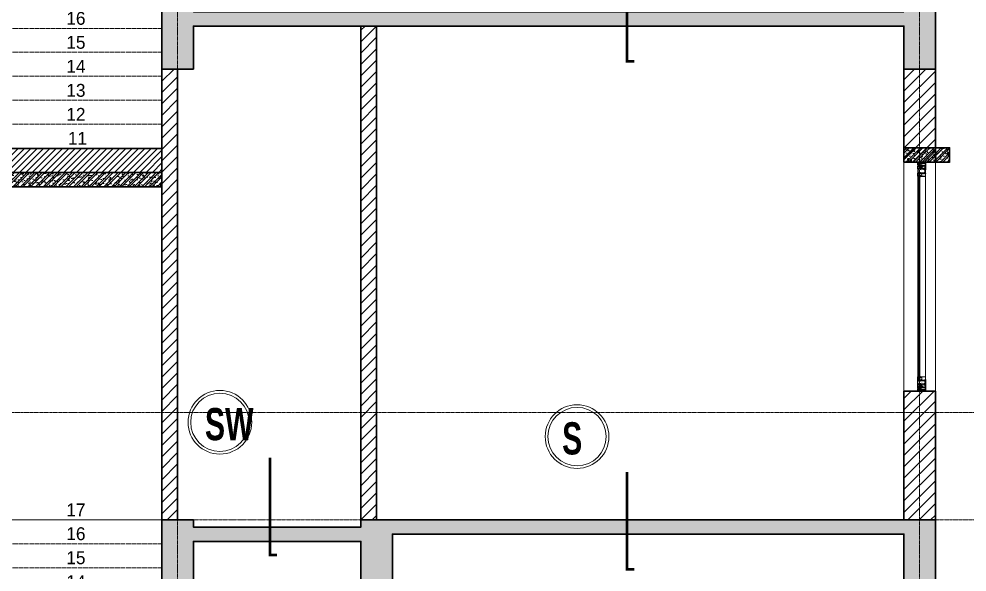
# Model space of a CAD drawing. Header units: millimetres. Extents: x 1336014 to 2939047, y -333549 to -60566.
# Drawn here: x 1478499 to 1485119, y -151608 to -147743 of the extents above; entities that cross this region are included whole.
import ezdxf

# ---------------------------------------------------------------- set-up
doc = ezdxf.new("R2010")
doc.units = ezdxf.units.MM
doc.header["$MEASUREMENT"] = 0
for name, pattern in [('CENTER2', [1.125, 0.75, -0.125, 0.125, -0.125]), ('DASHED', [0.75, 0.5, -0.25]), ('HIDDEN', [0.375, 0.25, -0.125]), ('PHANTOM', [2.5, 1.25, -0.25, 0.25, -0.25, 0.25, -0.25])]:
    doc.linetypes.add(name, pattern=pattern)
for name, color, linetype, lineweight in [('01.Cut', 255, 'Continuous', 35), ('02.Thay', 145, 'Continuous', 15), ('04.Khuat', 250, 'HIDDEN', 18), ('06.betong', 2, 'Continuous', 35), ('09.Hatch', 250, 'Continuous', 5), ('10.Text', 254, 'Continuous', 18), ('10.truc', 250, 'CENTER2', 20), ('Bản lề cửa', 1, 'Continuous', 9), ('CA.thay 145', 145, 'Continuous', 18), ('KT KHUNG BAO', 96, 'Continuous', 9), ('kính', 54, 'Continuous', 9), ('manh 08', 8, 'Continuous', 9), ('Nhôm', 4, 'Continuous', 20), ('noi that 15', 15, 'Continuous', 9), ('Nẹp nhôm', 6, 'Continuous', 9), ('Ron', 15, 'Continuous', 9), ('silicon', 211, 'Continuous', 9), ('thay 145', 145, 'Continuous', 18), ('Vít', 42, 'Continuous', 25), ('Đường gióng', 251, 'Continuous', 9)]:
    doc.layers.add(name, color=color, linetype=linetype, lineweight=lineweight)
for name, color, linetype in [('1', 4, 'Continuous'), ('2', 7, 'Continuous'), ('BOLT', 2, 'Continuous'), ('Dim and mark text', 241, 'Continuous'), ('text', 7, 'Continuous')]:
    doc.layers.add(name, color=color, linetype=linetype)
doc.styles.add('(Mark cn big5)', font='', dxfattribs={"height": 9})
doc.styles.add('AVANTH', font='')
doc.styles.add('AVANTHB', font='')
doc.styles.get('(Mark cn big5)').set_extended_font_data('经典宋体繁')
doc.styles.get('AVANTH').set_extended_font_data('.VnAvantH')
doc.styles.get('AVANTHB').set_extended_font_data('.VnAvantH', bold=True)
pattern_1 = [(45, (621380.113, -189400.795), (-39.7747564, 39.7747564), [])]
pattern_2 = [(50, (621380.113, -189400.795), (64.5534164, -5.647692), [6.75, -74.25]), (355, (621380.11, -189400.795), (-12.48762, 67.697292), [5.4, -59.4]), (100.4514, (621385.49, -189401.266), (52.0658444, 62.049559), [5.736617, -63.10279]), (46.1842, (621380.11, -189382.795), (96.0516944, -14.896711), [10.125, -111.375]), (96.6356, (621388.12, -189384.04), (84.119643, 87.670608), [8.604926, -94.65417]), (351.1842, (621380.11, -189382.8), (84.119575, 87.670674), [8.1, -89.1]), (21, (621389.113, -189387.295), (53.7216347, -36.2357), [6.75, -74.25]), (326, (621389.11, -189387.295), (21.89838, 65.263504), [5.4, -59.4]), (71.4514, (621393.59, -189390.315), (75.6200366, 29.0277447), [5.736617, -63.10279]), (37.5, (621380.113, -189400.795), (1.094387, 29.96044684), [0, -58.68, 0, -60.3, 0, -59.625]), (7.5, (621380.113, -189400.795), (23.6762584, 35.4970541), [0, -34.38, 0, -57.33, 0, -22.725]), (327.5, (621360.043, -189400.795), (48.04401926, -2.02993846), [0, -22.5, 0, -70.2, 0, -93.15]), (317.5, (621351.043, -189400.795), (52.4867552, 9.0094484), [0, -29.25, 0, -46.62, 0, -66.15]), (45, (621380.113, -189400.795), (-23.8648539, 23.8648539), []), (45, (621396.023, -189400.795), (-23.8648539, 23.8648539), [])]
pattern_3 = [(45, (0, 0), (-22.0970869, 22.0970869), [])]
pattern_4 = [(50, (0, 0), (71.7260183, -6.2752135), [7.5, -82.5]), (355, (0, 0), (-13.8751334, 75.2192134), [6, -66]), (100.4514, (5.98, -0.52), (57.8509382, 68.9439542), [6.374019, -70.1142112]), (46.1842, (0, 20), (106.724105, -16.5519014), [11.25, -123.75]), (96.6356, (8.89, 18.62), (93.4662706, 97.411787), [9.561029, -105.1713]), (351.1842, (0, 20), (93.4661945, 97.41186), [9, -99]), (21, (10, 15), (59.6907052, -40.261889), [7.5, -82.5]), (326, (10, 15), (24.3315332, 72.5150045), [6, -66]), (71.4514, (14.974, 11.645), (84.022263, 32.2530497), [6.374019, -70.1142112]), (37.5, (0, 0), (1.21598553, 33.2893854), [0, -65.2, 0, -67, 0, -66.25]), (7.5, (0, 0), (26.30695374, 39.4411712), [0, -38.2, 0, -63.7, 0, -25.25]), (327.5, (-22.3, 0), (53.3822436, -2.25548717), [0, -25, 0, -78, 0, -103.5]), (317.5, (-32.3, 0), (58.318617, 10.0104982), [0, -32.5, 0, -51.8, 0, -73.5]), (45, (0, 0), (-26.5165043, 26.5165043), []), (45, (17.678, 0), (-26.5165043, 26.5165043), [])]

# ---------------------------------------------------------------- blocks, each defined once
blk = doc.blocks.new('gioang')
at = {"layer": 'Ron'}
for p, q in [((-0.9, 3.3), (-0.9, 3.6)), ((0.8, 3.8), (-0.7, 3.8)), ((4.1, 2.8), (-0.4, 2.8)), ((0, 0), (4.2, 0.1)), ((0.6, 5.3), (1, 5.9)), ((0.8, 5), (0.7, 5)), ((1, 4), (1, 4.8)), ((1.6, 4.1), (1.6, 5)), ((3.2, 5.2), (1.8, 5.2)), ((3.4, 4.1), (3.4, 5)), ((4.5, 5.3), (4.1, 5.9)), ((4.4, 1.6), (4.6, 2.2)), ((5.5, 1.1), (6.1, 3.5))]:
    blk.add_line(p, q, dxfattribs=at)
for points in [[(-0.1, 1), (4, 1.2)], [(1.8, 3.9), (3.2, 3.9)]]:
    blk.add_lwpolyline(points, dxfattribs=at)
for points in [[(4.1, 5.9, 0.248897), (3.9, 6), (1.1, 6, 0.248897), (1, 5.9)], [(6.1, 3.5, 0.527023), (5.9, 3.8), (4.2, 3.8, -0.414214), (4, 4), (4, 4.8, -0.414214), (4.2, 5), (4.3, 5, 0.601413), (4.5, 5.3)]]:
    blk.add_lwpolyline(points, format="xyb", dxfattribs=at)
for centre, radius, start, end in [((-0.7, 3.6), 0.2, 90, 180), ((-0.4, 3.3), 0.5, 180, 270), ((0, 0.5), 0.5, 96.819, 274.7291), ((0.7, 5.2), 0.2, 145.907, 270), ((0.8, 4.8), 0.2, 0, 90), ((0.8, 4), 0.2, 270, 0), ((1.8, 5), 0.2, 90, 180), ((1.8, 4.1), 0.2, 180, 269.9998), ((3.2, 5), 0.2, 0, 90), ((3.2, 4.1), 0.2, 269.9998, 0), ((4, 1.7), 0.5, 272.9056, 347.163), ((4.1, 2.3), 0.5, 347.163, 90), ((4.1, 1.6), 1.5, 271.4321, 340.571)]:
    blk.add_arc(centre, radius, start, end, dxfattribs=at)
blk = doc.blocks.new('A$C0379527E')
at = {"layer": 'BOLT', "color": 1, "linetype": 'PHANTOM'}
blk.add_line((4.4, 0), (4.4, 19.6), dxfattribs=at)
at = {"layer": 'Vít', "linetype": 'Continuous'}
for p, q in [((0, 13), (0.1, 13.8)), ((0, 13), (8.8, 13)), ((3.9, 15.9), (4, 14.3)), ((4, 14.3), (4.7, 14.3)), ((4.8, 15.9), (4.7, 14.3)), ((8.8, 13), (8.7, 13.8))]:
    blk.add_line(p, q, dxfattribs=at)
at = {"layer": 'Vít', "linetype": 'DASHED'}
for p, q in [((1.9, 3.7), (1.9, 13)), ((6.9, 3.7), (1.9, 3.7)), ((1.9, 3.7), (2.5, 3)), ((2.5, 3.7), (2.5, 13)), ((6.3, 3), (2.5, 3)), ((6.3, 3.7), (6.3, 13)), ((6.9, 3.7), (6.3, 3)), ((6.9, 13), (6.9, 3.7))]:
    blk.add_line(p, q, dxfattribs=at)
at = {"layer": 'Vít', "linetype": 'Continuous'}
for centre, radius, start, end in [((2.6, 13.5), 2.5, 97.86621, 173.11241), ((4.4, 0.5), 15.6, 92.67946, 97.86618), ((3.7, 15.9), 0.25, 0, 92.67941), ((5.1, 15.9), 0.25, 87.32059, 180), ((4.4, 0.5), 15.6, 82.13381, 87.32054), ((6.2, 13.5), 2.5, 6.88758, 82.13379)]:
    blk.add_arc(centre, radius, start, end, dxfattribs=at)
blk = doc.blocks.new('A$C65163FCF')
at = {"color": 3, "rotation": 180}
blk.add_blockref('A$C0379527E', (8.7, 19.6), dxfattribs=at)
blk = doc.blocks.new('Bản lề chữ A nhôm XingFa')
at = {"layer": 'Bản lề cửa', "color": 56}
for p, q in [((-3, 8.6), (-8.3, 8.6)), ((-8.3, -13.4), (-8.3, 8.6)), ((-4, 7.6), (-7.3, 7.6)), ((-7.3, -12.4), (-7.3, 7.6)), ((-4, 5), (-4, 7.6)), ((-3, 5), (-4, 5)), ((-3, -13.4), (-3, 8.6)), ((9, 6.6), (-3, 6.6)), ((0, -11.4), (0, 6.6)), ((6.5, -11.4), (6.5, 6.6)), ((9, -11.4), (9, 6.6)), ((-3, -13.4), (-8.3, -13.4)), ((-4, -12.4), (-7.3, -12.4)), ((-4, -12.4), (-4, -9.8)), ((-3, -9.8), (-4, -9.8)), ((9, -11.4), (-3, -11.4))]:
    blk.add_line(p, q, dxfattribs=at)
at = {"layer": '2', "extrusion": (0, 0, -1), "zscale": -0.9999999999999999, "rotation": 270}
blk.add_blockref('A$C65163FCF', (0.8, 2), dxfattribs=at)
at = {"layer": '2', "color": 3, "extrusion": (0, 0, -1), "zscale": -0.9999999999999999, "rotation": 90}
blk.add_blockref('A$C65163FCF', (0, -4.4), dxfattribs=at)
blk = doc.blocks.new('qưeqw')
at = {"layer": 'Đường gióng'}
for points in [[(871899.6, 37962.8), (871899.6, 37961.9, -0.414214), (871899.1, 37961.4), (871897.8, 37961.4, -0.414214), (871897.3, 37961.9), (871897.3, 37966.5, -0.414214), (871897.8, 37967), (871899.1, 37967, -0.414214), (871899.6, 37966.5), (871899.6, 37965.7), (871900.6, 37965.9), (871900.6, 37968.8, -0.347773), (871903.2, 37968.8), (871903.2, 37953.1, 0.252972), (871899, 37960.2), (871900.6, 37960.2), (871900.6, 37962.5)], [(871912.3, 37957.2, 0.10198), (871911.1, 37953.8), (871911.1, 37968.8, -0.235459), (871912.9, 37969.1, -0.252466), (871914.4, 37967.8), (871914.2, 37967.8, 0.414214), (871913.7, 37967.3), (871913.7, 37966.1, 0.339454), (871914.1, 37965.6), (871914.4, 37965.5, 0.493145), (871914.7, 37965.7), (871914.7, 37966.3, -0.414214), (871915.2, 37966.8), (871916.5, 37966.8, -0.414214), (871917, 37966.3), (871917, 37961.7, -0.414214), (871916.5, 37961.2), (871915.2, 37961.2, -0.414214), (871914.7, 37961.7), (871914.7, 37962.3, 0.493145), (871914.4, 37962.5), (871914.1, 37962.4, 0.339454), (871913.7, 37961.9), (871913.7, 37960.7, 0.414214), (871914.2, 37960.2), (871915.3, 37960.2, 0.124876)], [(871899, 36560.3), (871900.2, 36560.3, -0.414214), (871900.7, 36559.8), (871900.7, 36558.4, -0.339454), (871900.3, 36557.9), (871899.9, 36557.8, -0.493145), (871899.7, 36558), (871899.7, 36558.6, 0.414214), (871899.2, 36559.1), (871897.9, 36559.1, 0.414214), (871897.4, 36558.6), (871897.4, 36554, 0.414214), (871897.9, 36553.5), (871899.2, 36553.5, 0.414214), (871899.7, 36554), (871899.7, 36554.6, -0.493145), (871899.9, 36554.8), (871900.3, 36554.7, -0.339454), (871900.7, 36554.2), (871900.7, 36552.8, -0.406996), (871900.2, 36552.3, 0.452226), (871903.2, 36551.8), (871903.2, 36567.4, -0.253001)], [(871912.4, 36563.3, -0.10198), (871911.2, 36566.7), (871911.2, 36551.8, 0.235459), (871913, 36551.4, 0.252466), (871914.4, 36552.7), (871914.2, 36552.7, -0.414214), (871913.7, 36553.2), (871913.7, 36554.4, -0.339454), (871914.1, 36554.9), (871914.5, 36555, -0.493145), (871914.7, 36554.8), (871914.7, 36554.2, 0.414214), (871915.2, 36553.7), (871916.5, 36553.7, 0.414214), (871917, 36554.2), (871917, 36558.8, 0.414214), (871916.5, 36559.3), (871915.2, 36559.3, 0.414214), (871914.7, 36558.8), (871914.7, 36558.2, -0.493145), (871914.5, 36558), (871914.1, 36558.1, -0.339454), (871913.7, 36558.6), (871913.7, 36559.8, -0.414214), (871914.2, 36560.3), (871915.4, 36560.3, -0.124876)]]:
    blk.add_hatch(color=256, dxfattribs=at).paths.add_polyline_path(points)
at = {"layer": '1'}
for points in [[(871896.7, 38060.2), (871900.7, 38060.2, -0.57735), (871901.1, 38059.5), (871900.9, 38059.1, -0.267949), (871900.4, 38058.8), (871898.1, 38058.8, 0.414214), (871897.6, 38058.3), (871897.6, 38052.9, 0.414214), (871898.1, 38052.4), (871949.1, 38052.4, 0.414214), (871949.6, 38052.9), (871949.6, 38058.3, 0.414214), (871949.1, 38058.8), (871946.7, 38058.8, -0.267949), (871946.3, 38059.1), (871946, 38059.5, -0.57735), (871946.5, 38060.2), (871950.5, 38060.2, -0.414214), (871951, 38059.7), (871951, 38010.7, -0.414214), (871950.5, 38010.2), (871947, 38010.2, -0.414214), (871946.5, 38010.7), (871946.5, 38012.1, -0.339454), (871946.8, 38012.6), (871947.2, 38012.7, -0.493145), (871947.5, 38012.5), (871947.5, 38011.9, 0.414214), (871948, 38011.4), (871949.3, 38011.4, 0.414214), (871949.8, 38011.9), (871949.8, 38016.5, 0.414214), (871949.3, 38017), (871948, 38017, 0.414214), (871947.5, 38016.5), (871947.5, 38015.9, -0.493145), (871947.2, 38015.7), (871946.8, 38015.8, -0.339454), (871946.5, 38016.3), (871946.5, 38017.7, -0.414214), (871947, 38018.2), (871947.1, 38018.2, 0.414214), (871947.4, 38018.5), (871947.4, 38019.2, -0.414214), (871947.9, 38019.7), (871947.9, 38019.7, -0.414214), (871948.4, 38019.2), (871948.4, 38018.7, 0.414214), (871948.9, 38018.2), (871949.1, 38018.2, 0.414214), (871949.6, 38018.7), (871949.6, 38028.7, 0.414214), (871949.1, 38029.2), (871948.9, 38029.2, 0.414214), (871948.4, 38028.7), (871948.4, 38028.2, -0.414214), (871947.9, 38027.7), (871947.9, 38027.7, -0.414214), (871947.4, 38028.2), (871947.4, 38029.9, -0.414214), (871947.9, 38030.4), (871949.1, 38030.4, 0.414214), (871949.6, 38030.9), (871949.6, 38033.5, 0.414214), (871949.1, 38034), (871933.7, 38034, 0.414214), (871933.2, 38033.5), (871933.2, 38029.5, -0.414214), (871932.7, 38029), (871929.9, 38029, -0.339454), (871929.5, 38029.4), (871929.3, 38030, -0.493145), (871929.8, 38030.7), (871931.3, 38030.7, 0.414214), (871931.8, 38031.2), (871931.8, 38033.5, 0.414214), (871931.3, 38034), (871906.1, 38034, 0.414214), (871905.6, 38033.5), (871905.6, 38030.9, 0.414214), (871906.1, 38030.4), (871906.5, 38030.4, -0.493145), (871906.7, 38030), (871906.6, 38029.4, -0.339454), (871906.1, 38029), (871904.7, 38029, -0.414214), (871904.2, 38029.5), (871904.2, 38039.7, 0.414214), (871903.7, 38040.2), (871896.7, 38040.2, -0.414214), (871896.2, 38040.7), (871896.2, 38059.7, -0.414214)], [(871896.7, 38060.2), (871900.7, 38060.2, -0.57735), (871901.1, 38059.5), (871900.9, 38059.1, -0.267949), (871900.4, 38058.8), (871898.1, 38058.8, 0.414214), (871897.6, 38058.3), (871897.6, 38052.9, 0.414214), (871898.1, 38052.4), (871949.1, 38052.4, 0.414214), (871949.6, 38052.9), (871949.6, 38058.3, 0.414214), (871949.1, 38058.8), (871946.7, 38058.8, -0.267949), (871946.3, 38059.1), (871946, 38059.5, -0.57735), (871946.5, 38060.2), (871950.5, 38060.2, -0.414214), (871951, 38059.7), (871951, 38010.7, -0.414214), (871950.5, 38010.2), (871947, 38010.2, -0.414214), (871946.5, 38010.7), (871946.5, 38012.1, -0.339454), (871946.8, 38012.6), (871947.2, 38012.7, -0.493145), (871947.5, 38012.5), (871947.5, 38011.9, 0.414214), (871948, 38011.4), (871949.3, 38011.4, 0.414214), (871949.8, 38011.9), (871949.8, 38016.5, 0.414214), (871949.3, 38017), (871948, 38017, 0.414214), (871947.5, 38016.5), (871947.5, 38015.9, -0.493145), (871947.2, 38015.7), (871946.8, 38015.8, -0.339454), (871946.5, 38016.3), (871946.5, 38017.7, -0.414214), (871947, 38018.2), (871947.1, 38018.2, 0.414214), (871947.4, 38018.5), (871947.4, 38019.2, -0.414214), (871947.9, 38019.7), (871947.9, 38019.7, -0.414214), (871948.4, 38019.2), (871948.4, 38018.7, 0.414214), (871948.9, 38018.2), (871949.1, 38018.2, 0.414214), (871949.6, 38018.7), (871949.6, 38028.7, 0.414214), (871949.1, 38029.2), (871948.9, 38029.2, 0.414214), (871948.4, 38028.7), (871948.4, 38028.2, -0.414214), (871947.9, 38027.7), (871947.9, 38027.7, -0.414214), (871947.4, 38028.2), (871947.4, 38029.9, -0.414214), (871947.9, 38030.4), (871949.1, 38030.4, 0.414214), (871949.6, 38030.9), (871949.6, 38033.5, 0.414214), (871949.1, 38034), (871933.7, 38034, 0.414214), (871933.2, 38033.5), (871933.2, 38029.5, -0.414214), (871932.7, 38029), (871929.9, 38029, -0.339454), (871929.5, 38029.4), (871929.3, 38030, -0.493145), (871929.8, 38030.7), (871931.3, 38030.7, 0.414214), (871931.8, 38031.2), (871931.8, 38033.5, 0.414214), (871931.3, 38034), (871906.1, 38034, 0.414214), (871905.6, 38033.5), (871905.6, 38030.9, 0.414214), (871906.1, 38030.4), (871906.5, 38030.4, -0.493145), (871906.7, 38030), (871906.6, 38029.4, -0.339454), (871906.1, 38029), (871904.7, 38029, -0.414214), (871904.2, 38029.5), (871904.2, 38039.7, 0.414214), (871903.7, 38040.2), (871896.7, 38040.2, -0.414214), (871896.2, 38040.7), (871896.2, 38059.7, -0.414214)], [(871898.1, 38028.2), (871898.3, 38028.2, -0.414214), (871898.8, 38027.7), (871898.8, 38027.2, 0.414214), (871899.2, 38026.7), (871899.3, 38026.7, 0.414214), (871899.8, 38027.2), (871899.8, 38027.9, -0.414214), (871900.1, 38028.2), (871900.2, 38028.2, 0.414214), (871900.7, 38028.7), (871900.7, 38030.1, 0.339454), (871900.3, 38030.6), (871899.9, 38030.7, 0.493145), (871899.7, 38030.5), (871899.7, 38029.9, -0.414214), (871899.2, 38029.4), (871897.9, 38029.4, -0.414214), (871897.4, 38029.9), (871897.4, 38034.5, -0.414214), (871897.9, 38035), (871899.2, 38035, -0.414214), (871899.7, 38034.5), (871899.7, 38033.9, 0.493145), (871899.9, 38033.7), (871900.3, 38033.8, 0.339454), (871900.7, 38034.3), (871900.7, 38035.7, 0.414214), (871900.2, 38036.2), (871896.7, 38036.2, 0.414214), (871896.2, 38035.7), (871896.2, 38011.5, 0.414214), (871896.7, 38011), (871897.2, 38011, -0.414214), (871897.7, 38010.5), (871897.7, 38005.5, -0.414214), (871897.2, 38005), (871896.7, 38005, 0.414214), (871896.2, 38004.5), (871896.2, 37991.9, 0.414214), (871896.7, 37991.4), (871897.2, 37991.4, -0.414214), (871897.7, 37990.9), (871897.7, 37985.9, -0.414214), (871897.2, 37985.4), (871896.7, 37985.4, 0.414214), (871896.2, 37984.9), (871896.2, 37960.7, 0.414214), (871896.7, 37960.2), (871900.2, 37960.2, 0.414214), (871900.7, 37960.7), (871900.7, 37962.1, 0.339454), (871900.3, 37962.6), (871899.9, 37962.7, 0.493145), (871899.7, 37962.5), (871899.7, 37961.9, -0.414214), (871899.2, 37961.4), (871897.9, 37961.4, -0.414214), (871897.4, 37961.9), (871897.4, 37966.5, -0.414214), (871897.9, 37967), (871899.2, 37967, -0.414214), (871899.7, 37966.5), (871899.7, 37965.9, 0.493145), (871899.9, 37965.7), (871900.3, 37965.8, 0.339454), (871900.7, 37966.3), (871900.7, 37967.7, 0.414214), (871900.2, 37968.2), (871900.1, 37968.2, -0.414214), (871899.8, 37968.5), (871899.8, 37969.2, 0.414214), (871899.3, 37969.7), (871899.2, 37969.7, 0.414214), (871898.8, 37969.2), (871898.8, 37968.7, -0.414214), (871898.3, 37968.2), (871898.1, 37968.2, -0.414214), (871897.6, 37968.7), (871897.6, 37978.7, -0.414214), (871898.1, 37979.2), (871898.3, 37979.2, -0.414214), (871898.8, 37978.7), (871898.8, 37978.2, 0.414214), (871899.2, 37977.7), (871899.3, 37977.7, 0.414214), (871899.8, 37978.2), (871899.8, 37979.9, 0.414214), (871899.3, 37980.4), (871898.1, 37980.4, -0.414214), (871897.6, 37980.9), (871897.6, 37983.5, -0.414214), (871898.1, 37984), (871917.6, 37984, -0.414214), (871918.1, 37983.5), (871918.1, 37979.5, 0.414214), (871918.6, 37979), (871921.4, 37979, 0.339454), (871921.9, 37979.4), (871922, 37980, 0.493145), (871921.6, 37980.7), (871920, 37980.7, -0.414214), (871919.5, 37981.2), (871919.5, 37983.5, -0.414214), (871920, 37984), (871949.1, 37984, -0.414214), (871949.6, 37983.5), (871949.6, 37980.5, -0.414214), (871949.1, 37980), (871948.7, 37980, 0.493145), (871948.4, 37979.6), (871948.4, 37979.4, 0.339454), (871948.9, 37979), (871950.5, 37979, 0.414214), (871951, 37979.5), (871951, 38007.5, 0.414214), (871950.5, 38008, 0.414214), (871950, 38007.5), (871943.5, 38007.5, -0.414214), (871943, 38008), (871943, 38018.5, 0.414214), (871942.5, 38019), (871942.1, 38019, 0.414214), (871941.6, 38018.5), (871941.6, 38017.4, -0.414214), (871941.1, 38016.9), (871939.6, 38016.9, 0.414214), (871939.1, 38016.4), (871939.1, 38015.9, 0.414214), (871939.6, 38015.4), (871941.1, 38015.4, -0.414214), (871941.6, 38014.9), (871941.6, 38012.9, -0.414214), (871941.1, 38012.4), (871922.1, 38012.4, -0.414214), (871921.6, 38012.9), (871921.6, 38014.9, -0.414214), (871922.1, 38015.4), (871923.6, 38015.4, 0.414214), (871924.1, 38015.9), (871924.1, 38016.4, 0.414214), (871923.6, 38016.9), (871920.7, 38016.9, 0.414214), (871920.2, 38016.4), (871920.2, 38013.5, -0.414214), (871919.7, 38013), (871910.7, 38013, -0.414214), (871910.2, 38013.5), (871910.2, 38014.9, -0.414214), (871910.7, 38015.4), (871912.2, 38015.4, 0.414214), (871912.7, 38015.9), (871912.7, 38016.4, 0.414214), (871912.2, 38016.9), (871909.3, 38016.9, 0.414214), (871908.8, 38016.4), (871908.8, 38012.9, -0.414214), (871908.3, 38012.4), (871898.1, 38012.4, -0.414214), (871897.6, 38012.9), (871897.6, 38015.5, -0.414214), (871898.1, 38016), (871899.3, 38016, 0.414214), (871899.8, 38016.5), (871899.8, 38018.2, 0.414214), (871899.3, 38018.7), (871899.2, 38018.7, 0.414214), (871898.8, 38018.2), (871898.8, 38017.7, -0.414214), (871898.3, 38017.2), (871898.1, 38017.2, -0.414214), (871897.6, 38017.7), (871897.6, 38027.7, -0.414214)], [(871949.1, 38035.4, 0.414214), (871949.6, 38035.9), (871949.6, 38050.5, 0.414214), (871949.1, 38051), (871906.1, 38051, 0.414214), (871905.6, 38050.5), (871905.6, 38049.5, -0.414214), (871905.1, 38049), (871904.7, 38049, -0.414214), (871904.2, 38049.5), (871904.2, 38050.5, 0.414214), (871903.7, 38051), (871898.1, 38051, 0.414214), (871897.6, 38050.5), (871897.6, 38042.1, 0.414214), (871898.1, 38041.6), (871904.1, 38041.6, -0.414214), (871905.6, 38040.1), (871905.6, 38035.9, 0.414214), (871906.1, 38035.4), (871911.1, 38035.4), (871912.1, 38036.4), (871924.1, 38036.4), (871925.1, 38035.4), (871945.7, 38035.4, 0.414214), (871946.2, 38035.9), (871946.2, 38035.9, -0.414214), (871946.7, 38036.4), (871947.1, 38036.4, -0.414214), (871947.6, 38035.9), (871947.6, 38035.9, 0.414214), (871948, 38035.4)], [(871949.1, 38035.4, 0.414214), (871949.6, 38035.9), (871949.6, 38050.5, 0.414214), (871949.1, 38051), (871906.1, 38051, 0.414214), (871905.6, 38050.5), (871905.6, 38049.5, -0.414214), (871905.1, 38049), (871904.7, 38049, -0.414214), (871904.2, 38049.5), (871904.2, 38050.5, 0.414214), (871903.7, 38051), (871898.1, 38051, 0.414214), (871897.6, 38050.5), (871897.6, 38042.1, 0.414214), (871898.1, 38041.6), (871904.1, 38041.6, -0.414214), (871905.6, 38040.1), (871905.6, 38035.9, 0.414214), (871906.1, 38035.4), (871911.1, 38035.4), (871912.1, 38036.4), (871924.1, 38036.4), (871925.1, 38035.4), (871945.7, 38035.4, 0.414214), (871946.2, 38035.9), (871946.2, 38035.9, -0.414214), (871946.7, 38036.4), (871947.1, 38036.4, -0.414214), (871947.6, 38035.9), (871947.6, 38035.9, 0.414214), (871948, 38035.4)], [(871916.6, 37987.4, -0.414214), (871917.1, 37986.9), (871917.1, 37985.9, 0.414214), (871917.6, 37985.4), (871941.1, 37985.4, 0.414214), (871941.6, 37985.9), (871941.6, 37986.9, -0.414214), (871942.1, 37987.4), (871942.3, 37987.4, -0.414214), (871942.8, 37986.9), (871942.8, 37985.9, 0.414214), (871943.3, 37985.4), (871948.5, 37985.4, 0.414214), (871949, 37985.9), (871949, 38005.6, 0.414214), (871948.5, 38006.1), (871943.1, 38006.1, -0.414214), (871941.6, 38007.6), (871941.6, 38010.5, 0.414214), (871941.1, 38011), (871917.6, 38011, 0.414214), (871917.1, 38010.5), (871917.1, 38009.5, -0.414214), (871916.6, 38009), (871916.4, 38009, -0.414214), (871915.9, 38009.5), (871915.9, 38010.5, 0.414214), (871915.4, 38011), (871899.6, 38011, 0.414214), (871899.1, 38010.5), (871899.1, 38004.1, -0.414214), (871898.6, 38003.6), (871898.1, 38003.6, 0.414214), (871897.6, 38003.1), (871897.6, 37993.3, 0.414214), (871898.1, 37992.8), (871898.6, 37992.8, -0.414214), (871899.1, 37992.3), (871899.1, 37985.9, 0.414214), (871899.6, 37985.4), (871915.4, 37985.4, 0.414214), (871915.9, 37985.9), (871915.9, 37986.9, -0.414214), (871916.4, 37987.4)], [(871898.1, 36492.2), (871898.3, 36492.2, 0.414214), (871898.8, 36492.7), (871898.8, 36493.2, -0.414214), (871899.2, 36493.7), (871899.3, 36493.7, -0.414214), (871899.8, 36493.2), (871899.8, 36492.5, 0.414214), (871900.1, 36492.2), (871900.2, 36492.2, -0.414214), (871900.7, 36491.7), (871900.7, 36490.3, -0.339454), (871900.3, 36489.8), (871899.9, 36489.7, -0.493145), (871899.7, 36489.9), (871899.7, 36490.5, 0.414214), (871899.2, 36491), (871897.9, 36491, 0.414214), (871897.4, 36490.5), (871897.4, 36485.9, 0.414214), (871897.9, 36485.4), (871899.2, 36485.4, 0.414214), (871899.7, 36485.9), (871899.7, 36486.5, -0.493145), (871899.9, 36486.7), (871900.3, 36486.6, -0.339454), (871900.7, 36486.1), (871900.7, 36484.7, -0.414214), (871900.2, 36484.2), (871896.7, 36484.2, -0.414214), (871896.2, 36484.7), (871896.2, 36508.9, -0.414214), (871896.7, 36509.4), (871897.2, 36509.4, 0.414214), (871897.7, 36509.9), (871897.7, 36514.9, 0.414214), (871897.2, 36515.4), (871896.7, 36515.4, -0.414214), (871896.2, 36515.9), (871896.2, 36528.5, -0.414214), (871896.7, 36529), (871897.2, 36529, 0.414214), (871897.7, 36529.5), (871897.7, 36534.5, 0.414214), (871897.2, 36535), (871896.7, 36535, -0.414214), (871896.2, 36535.5), (871896.2, 36559.7, -0.414214), (871896.7, 36560.2), (871900.2, 36560.2, -0.414214), (871900.7, 36559.7), (871900.7, 36558.3, -0.339454), (871900.3, 36557.8), (871899.9, 36557.7, -0.493145), (871899.7, 36557.9), (871899.7, 36558.5, 0.414214), (871899.2, 36559), (871897.9, 36559, 0.414214), (871897.4, 36558.5), (871897.4, 36553.9, 0.414214), (871897.9, 36553.4), (871899.2, 36553.4, 0.414214), (871899.7, 36553.9), (871899.7, 36554.5, -0.493145), (871899.9, 36554.7), (871900.3, 36554.6, -0.339454), (871900.7, 36554.1), (871900.7, 36552.7, -0.414214), (871900.2, 36552.2), (871900.1, 36552.2, 0.414214), (871899.8, 36551.9), (871899.8, 36551.2, -0.414214), (871899.3, 36550.7), (871899.2, 36550.7, -0.414214), (871898.8, 36551.2), (871898.8, 36551.7, 0.414214), (871898.3, 36552.2), (871898.1, 36552.2, 0.414214), (871897.6, 36551.7), (871897.6, 36541.7, 0.414214), (871898.1, 36541.2), (871898.3, 36541.2, 0.414214), (871898.8, 36541.7), (871898.8, 36542.2, -0.414214), (871899.2, 36542.7), (871899.3, 36542.7, -0.414214), (871899.8, 36542.2), (871899.8, 36540.5, -0.414214), (871899.3, 36540), (871898.1, 36540, 0.414214), (871897.6, 36539.5), (871897.6, 36536.9, 0.414214), (871898.1, 36536.4), (871917.6, 36536.4, 0.414214), (871918.1, 36536.9), (871918.1, 36540.9, -0.414214), (871918.6, 36541.4), (871921.4, 36541.4, -0.339454), (871921.9, 36541), (871922, 36540.4, -0.493145), (871921.6, 36539.8), (871920, 36539.8, 0.414214), (871919.5, 36539.3), (871919.5, 36536.9, 0.414214), (871920, 36536.4), (871949.1, 36536.4, 0.414214), (871949.6, 36536.9), (871949.6, 36539.9, 0.414214), (871949.1, 36540.4), (871948.7, 36540.4, -0.493145), (871948.4, 36540.8), (871948.4, 36541, -0.339454), (871948.9, 36541.4), (871950.5, 36541.4, -0.414214), (871951, 36540.9), (871951, 36512.9, -0.414214), (871950.5, 36512.4, -0.414214), (871950, 36512.9), (871943.5, 36512.9, 0.414214), (871943, 36512.4), (871943, 36501.9, -0.414214), (871942.5, 36501.4), (871942.1, 36501.4, -0.414214), (871941.6, 36501.9), (871941.6, 36503, 0.414214), (871941.1, 36503.5), (871939.6, 36503.5, -0.414214), (871939.1, 36504), (871939.1, 36504.5, -0.414214), (871939.6, 36505), (871941.1, 36505, 0.414214), (871941.6, 36505.5), (871941.6, 36507.5, 0.414214), (871941.1, 36508), (871922.1, 36508, 0.414214), (871921.6, 36507.5), (871921.6, 36505.5, 0.414214), (871922.1, 36505), (871923.6, 36505, -0.414214), (871924.1, 36504.5), (871924.1, 36504, -0.414214), (871923.6, 36503.5), (871920.7, 36503.5, -0.414214), (871920.2, 36504), (871920.2, 36506.9, 0.414214), (871919.7, 36507.4), (871910.7, 36507.4, 0.414214), (871910.2, 36506.9), (871910.2, 36505.5, 0.414214), (871910.7, 36505), (871912.2, 36505, -0.414214), (871912.7, 36504.5), (871912.7, 36504, -0.414214), (871912.2, 36503.5), (871909.3, 36503.5, -0.414214), (871908.8, 36504), (871908.8, 36507.5, 0.414214), (871908.3, 36508), (871898.1, 36508, 0.414214), (871897.6, 36507.5), (871897.6, 36504.9, 0.414214), (871898.1, 36504.4), (871899.3, 36504.4, -0.414214), (871899.8, 36503.9), (871899.8, 36502.2, -0.414214), (871899.3, 36501.7), (871899.2, 36501.7, -0.414214), (871898.8, 36502.2), (871898.8, 36502.7, 0.414214), (871898.3, 36503.2), (871898.1, 36503.2, 0.414214), (871897.6, 36502.7), (871897.6, 36492.7, 0.414214)], [(871896.7, 36460.2), (871900.7, 36460.2, 0.57735), (871901.1, 36461), (871900.9, 36461.4, 0.267949), (871900.4, 36461.6), (871898.1, 36461.6, -0.414214), (871897.6, 36462.1), (871897.6, 36467.5, -0.414214), (871898.1, 36468), (871949.1, 36468, -0.414214), (871949.6, 36467.5), (871949.6, 36462.1, -0.414214), (871949.1, 36461.6), (871946.7, 36461.6, 0.267949), (871946.3, 36461.4), (871946, 36461, 0.57735), (871946.5, 36460.2), (871950.5, 36460.2, 0.414214), (871951, 36460.7), (871951, 36509.7, 0.414214), (871950.5, 36510.2), (871947, 36510.2, 0.414214), (871946.5, 36509.7), (871946.5, 36508.3, 0.339454), (871946.8, 36507.8), (871947.2, 36507.7, 0.493145), (871947.5, 36507.9), (871947.5, 36508.5, -0.414214), (871948, 36509), (871949.3, 36509, -0.414214), (871949.8, 36508.5), (871949.8, 36503.9, -0.414214), (871949.3, 36503.4), (871948, 36503.4, -0.414214), (871947.5, 36503.9), (871947.5, 36504.5, 0.493145), (871947.2, 36504.7), (871946.8, 36504.6, 0.339454), (871946.5, 36504.1), (871946.5, 36502.7, 0.414214), (871947, 36502.2), (871947.1, 36502.2, -0.414214), (871947.4, 36501.9), (871947.4, 36501.2, 0.414214), (871947.9, 36500.7), (871947.9, 36500.7, 0.414214), (871948.4, 36501.2), (871948.4, 36501.7, -0.414214), (871948.9, 36502.2), (871949.1, 36502.2, -0.414214), (871949.6, 36501.7), (871949.6, 36491.7, -0.414214), (871949.1, 36491.2), (871948.9, 36491.2, -0.414214), (871948.4, 36491.7), (871948.4, 36492.2, 0.414214), (871947.9, 36492.7), (871947.9, 36492.7, 0.414214), (871947.4, 36492.2), (871947.4, 36490.5, 0.414214), (871947.9, 36490), (871949.1, 36490, -0.414214), (871949.6, 36489.5), (871949.6, 36486.9, -0.414214), (871949.1, 36486.4), (871933.7, 36486.4, -0.414214), (871933.2, 36486.9), (871933.2, 36490.9, 0.414214), (871932.7, 36491.4), (871929.9, 36491.4, 0.339454), (871929.5, 36491), (871929.3, 36490.4, 0.493145), (871929.8, 36489.8), (871931.3, 36489.8, -0.414214), (871931.8, 36489.3), (871931.8, 36486.9, -0.414214), (871931.3, 36486.4), (871906.1, 36486.4, -0.414214), (871905.6, 36486.9), (871905.6, 36489.5, -0.414214), (871906.1, 36490), (871906.5, 36490, 0.493145), (871906.7, 36490.4), (871906.6, 36491, 0.339454), (871906.1, 36491.4), (871904.7, 36491.4, 0.414214), (871904.2, 36490.9), (871904.2, 36480.7, -0.414214), (871903.7, 36480.2), (871896.7, 36480.2, 0.414214), (871896.2, 36479.7), (871896.2, 36460.7, 0.414214)], [(871896.7, 36460.2), (871900.7, 36460.2, 0.57735), (871901.1, 36461), (871900.9, 36461.4, 0.267949), (871900.4, 36461.6), (871898.1, 36461.6, -0.414214), (871897.6, 36462.1), (871897.6, 36467.5, -0.414214), (871898.1, 36468), (871949.1, 36468, -0.414214), (871949.6, 36467.5), (871949.6, 36462.1, -0.414214), (871949.1, 36461.6), (871946.7, 36461.6, 0.267949), (871946.3, 36461.4), (871946, 36461, 0.57735), (871946.5, 36460.2), (871950.5, 36460.2, 0.414214), (871951, 36460.7), (871951, 36509.7, 0.414214), (871950.5, 36510.2), (871947, 36510.2, 0.414214), (871946.5, 36509.7), (871946.5, 36508.3, 0.339454), (871946.8, 36507.8), (871947.2, 36507.7, 0.493145), (871947.5, 36507.9), (871947.5, 36508.5, -0.414214), (871948, 36509), (871949.3, 36509, -0.414214), (871949.8, 36508.5), (871949.8, 36503.9, -0.414214), (871949.3, 36503.4), (871948, 36503.4, -0.414214), (871947.5, 36503.9), (871947.5, 36504.5, 0.493145), (871947.2, 36504.7), (871946.8, 36504.6, 0.339454), (871946.5, 36504.1), (871946.5, 36502.7, 0.414214), (871947, 36502.2), (871947.1, 36502.2, -0.414214), (871947.4, 36501.9), (871947.4, 36501.2, 0.414214), (871947.9, 36500.7), (871947.9, 36500.7, 0.414214), (871948.4, 36501.2), (871948.4, 36501.7, -0.414214), (871948.9, 36502.2), (871949.1, 36502.2, -0.414214), (871949.6, 36501.7), (871949.6, 36491.7, -0.414214), (871949.1, 36491.2), (871948.9, 36491.2, -0.414214), (871948.4, 36491.7), (871948.4, 36492.2, 0.414214), (871947.9, 36492.7), (871947.9, 36492.7, 0.414214), (871947.4, 36492.2), (871947.4, 36490.5, 0.414214), (871947.9, 36490), (871949.1, 36490, -0.414214), (871949.6, 36489.5), (871949.6, 36486.9, -0.414214), (871949.1, 36486.4), (871933.7, 36486.4, -0.414214), (871933.2, 36486.9), (871933.2, 36490.9, 0.414214), (871932.7, 36491.4), (871929.9, 36491.4, 0.339454), (871929.5, 36491), (871929.3, 36490.4, 0.493145), (871929.8, 36489.8), (871931.3, 36489.8, -0.414214), (871931.8, 36489.3), (871931.8, 36486.9, -0.414214), (871931.3, 36486.4), (871906.1, 36486.4, -0.414214), (871905.6, 36486.9), (871905.6, 36489.5, -0.414214), (871906.1, 36490), (871906.5, 36490, 0.493145), (871906.7, 36490.4), (871906.6, 36491, 0.339454), (871906.1, 36491.4), (871904.7, 36491.4, 0.414214), (871904.2, 36490.9), (871904.2, 36480.7, -0.414214), (871903.7, 36480.2), (871896.7, 36480.2, 0.414214), (871896.2, 36479.7), (871896.2, 36460.7, 0.414214)], [(871916.6, 36533, 0.414214), (871917.1, 36533.5), (871917.1, 36534.5, -0.414214), (871917.6, 36535), (871941.1, 36535, -0.414214), (871941.6, 36534.5), (871941.6, 36533.5, 0.414214), (871942.1, 36533), (871942.3, 36533, 0.414214), (871942.8, 36533.5), (871942.8, 36534.5, -0.414214), (871943.3, 36535), (871948.5, 36535, -0.414214), (871949, 36534.5), (871949, 36514.8, -0.414214), (871948.5, 36514.3), (871943.1, 36514.3, 0.414214), (871941.6, 36512.8), (871941.6, 36509.9, -0.414214), (871941.1, 36509.4), (871917.6, 36509.4, -0.414214), (871917.1, 36509.9), (871917.1, 36510.9, 0.414214), (871916.6, 36511.4), (871916.4, 36511.4, 0.414214), (871915.9, 36510.9), (871915.9, 36509.9, -0.414214), (871915.4, 36509.4), (871899.6, 36509.4, -0.414214), (871899.1, 36509.9), (871899.1, 36516.3, 0.414214), (871898.6, 36516.8), (871898.1, 36516.8, -0.414214), (871897.6, 36517.3), (871897.6, 36527.1, -0.414214), (871898.1, 36527.6), (871898.6, 36527.6, 0.414214), (871899.1, 36528.1), (871899.1, 36534.5, -0.414214), (871899.6, 36535), (871915.4, 36535, -0.414214), (871915.9, 36534.5), (871915.9, 36533.5, 0.414214), (871916.4, 36533)], [(871949.1, 36485, -0.414214), (871949.6, 36484.5), (871949.6, 36469.9, -0.414214), (871949.1, 36469.4), (871906.1, 36469.4, -0.414214), (871905.6, 36469.9), (871905.6, 36470.9, 0.414214), (871905.1, 36471.4), (871904.7, 36471.4, 0.414214), (871904.2, 36470.9), (871904.2, 36469.9, -0.414214), (871903.7, 36469.4), (871898.1, 36469.4, -0.414214), (871897.6, 36469.9), (871897.6, 36478.3, -0.414214), (871898.1, 36478.8), (871904.1, 36478.8, 0.414214), (871905.6, 36480.3), (871905.6, 36484.5, -0.414214), (871906.1, 36485), (871911.1, 36485), (871912.1, 36484), (871924.1, 36484), (871925.1, 36485), (871945.7, 36485, -0.414214), (871946.2, 36484.5), (871946.2, 36484.5, 0.414214), (871946.7, 36484), (871947.1, 36484, 0.414214), (871947.6, 36484.5), (871947.6, 36484.5, -0.414214), (871948, 36485)], [(871949.1, 36485, -0.414214), (871949.6, 36484.5), (871949.6, 36469.9, -0.414214), (871949.1, 36469.4), (871906.1, 36469.4, -0.414214), (871905.6, 36469.9), (871905.6, 36470.9, 0.414214), (871905.1, 36471.4), (871904.7, 36471.4, 0.414214), (871904.2, 36470.9), (871904.2, 36469.9, -0.414214), (871903.7, 36469.4), (871898.1, 36469.4, -0.414214), (871897.6, 36469.9), (871897.6, 36478.3, -0.414214), (871898.1, 36478.8), (871904.1, 36478.8, 0.414214), (871905.6, 36480.3), (871905.6, 36484.5, -0.414214), (871906.1, 36485), (871911.1, 36485), (871912.1, 36484), (871924.1, 36484), (871925.1, 36485), (871945.7, 36485, -0.414214), (871946.2, 36484.5), (871946.2, 36484.5, 0.414214), (871946.7, 36484), (871947.1, 36484, 0.414214), (871947.6, 36484.5), (871947.6, 36484.5, -0.414214), (871948, 36485)]]:
    blk.add_lwpolyline(points, format="xyb", close=True, dxfattribs=at)
at = {"layer": 'KT KHUNG BAO'}
for centre, start, end in [((871901.9, 37967.2), 51.47134, 148.81024), ((871901.9, 37967.2), 51.47134, 148.81024), ((871912.4, 37967.2), 32.68301, 128.52866), ((871912.4, 37967.2), 18.86197, 128.52866), ((871901.9, 36553.4), 211.18976, 308.52866), ((871901.9, 36553.4), 211.18976, 308.52866), ((871912.5, 36553.4), 231.47134, 341.13803), ((871912.5, 36553.4), 231.47134, 327.31699)]:
    blk.add_arc(centre, 2.05, start, end, dxfattribs=at)
at = {"layer": 'kính'}
for p, q in [((871903.1, 36569.7), (871903.2, 36843.8)), ((871911.2, 36843.8), (871911.2, 36569.7))]:
    blk.add_line(p, q, dxfattribs=at)
for points in [[(871903.1, 36843.8), (871903.2, 37971.1), (871904.2, 37972), (871910.1, 37972), (871911.2, 37971.1), (871911.2, 36843.9)], [(871904.2, 36548.5), (871904.2, 36548.5), (871904.2, 36548.5), (871903.2, 36549.5), (871903.1, 36569.7)], [(871911.2, 36569.7), (871911.2, 36549.5), (871910.2, 36548.5)]]:
    blk.add_lwpolyline(points, dxfattribs=at)
at = {"layer": 'kính', "linetype": 'HIDDEN', "lineweight": 5}
blk.add_lwpolyline([(871904.2, 36548.5), (871910.1, 36548.5), (871910.1, 37972), (871904.2, 37972)], close=True, dxfattribs=at)
at = {"layer": 'Nhôm', "color": 6}
for points in [[(871950, 37977.5, 0.414214), (871949.5, 37978), (871948.8, 37978, -0.414214), (871947.3, 37979.5), (871947.3, 37981.9, -0.668179), (871947.8, 37982.1), (871948.5, 37981.4, -0.339454), (871948.6, 37980.8), (871948.3, 37980.3, 0.131652), (871948.3, 37980.1), (871948.3, 37979.5, 0.414214), (871948.8, 37979), (871950.5, 37979, -0.414214), (871951, 37978.5), (871951, 37960.5, -0.414214), (871950.7, 37960.2), (871914.2, 37960.2, -0.414214), (871913.7, 37960.7), (871913.7, 37961.9, -0.339454), (871914, 37962.4), (871914.4, 37962.5, -0.493145), (871914.7, 37962.3), (871914.7, 37961.7, 0.414214), (871915.2, 37961.2), (871916.5, 37961.2, 0.414214), (871917, 37961.7), (871917, 37966.3, 0.414214), (871916.5, 37966.8), (871915.2, 37966.8, 0.414214), (871914.7, 37966.3), (871914.7, 37965.7, -0.493145), (871914.4, 37965.5), (871914, 37965.6, -0.339454), (871913.7, 37966.1), (871913.7, 37967.3, -0.414214), (871914.2, 37967.8), (871917, 37967.8, -0.414214), (871918, 37966.8), (871918, 37961.7, 0.414214), (871918.5, 37961.2), (871923.5, 37961.2, 0.414214), (871924, 37961.7), (871924, 37981.7, 0.57735), (871922.5, 37982.6), (871921.1, 37981.8, 0.213422), (871920.8, 37981.4, -0.40704), (871920, 37980.9, -0.697588), (871919.8, 37982.2), (871922, 37983.5, -0.57735), (871925, 37981.7), (871925, 37961.7, 0.414214), (871925.5, 37961.2), (871949.5, 37961.2, 0.414214), (871950, 37961.7)], [(871950, 36542.9, -0.414214), (871949.5, 36542.4), (871948.8, 36542.4, 0.414214), (871947.3, 36540.9), (871947.3, 36538.5, 0.668179), (871947.8, 36538.3), (871948.5, 36539.1, 0.339454), (871948.6, 36539.7), (871948.3, 36540.2, -0.131652), (871948.3, 36540.3), (871948.3, 36540.9, -0.414214), (871948.8, 36541.4), (871950.5, 36541.4, 0.414214), (871951, 36541.9), (871951, 36559.9, 0.414214), (871950.7, 36560.2), (871914.2, 36560.2, 0.414214), (871913.7, 36559.7), (871913.7, 36558.5, 0.339454), (871914, 36558), (871914.4, 36557.9, 0.493145), (871914.7, 36558.1), (871914.7, 36558.7, -0.414214), (871915.2, 36559.2), (871916.5, 36559.2, -0.414214), (871917, 36558.7), (871917, 36554.1, -0.414214), (871916.5, 36553.6), (871915.2, 36553.6, -0.414214), (871914.7, 36554.1), (871914.7, 36554.7, 0.493145), (871914.4, 36554.9), (871914, 36554.8, 0.339454), (871913.7, 36554.3), (871913.7, 36553.1, 0.414214), (871914.2, 36552.6), (871917, 36552.6, 0.414214), (871918, 36553.6), (871918, 36558.7, -0.414214), (871918.5, 36559.2), (871923.5, 36559.2, -0.414214), (871924, 36558.7), (871924, 36538.7, -0.57735), (871922.5, 36537.9), (871921.1, 36538.7, -0.213422), (871920.8, 36539, 0.40704), (871920, 36539.6, 0.697588), (871919.8, 36538.3), (871922, 36537, 0.57735), (871925, 36538.7), (871925, 36558.7, -0.414214), (871925.5, 36559.2), (871949.5, 36559.2, -0.414214), (871950, 36558.7)]]:
    blk.add_lwpolyline(points, format="xyb", close=True, dxfattribs=at)
at = {"layer": 'silicon', "ltscale": 0.15}
for centre, radius, start, end in [((871894.5, 37952.8), 8.65, 2.13336, 59.07767), ((871894.5, 37952.8), 8.65, 6.61436, 59.07767), ((871920, 37952.6), 8.94, 121.39372, 172.23921), ((871919.8, 37952.8), 8.65, 120.92233, 177.86664), ((871894.6, 36567.7), 8.65, 300.92233, 357.86664), ((871894.6, 36567.7), 8.65, 300.92233, 353.38564), ((871919.8, 36567.7), 8.65, 182.13336, 239.07767), ((871920, 36568), 8.94, 187.76079, 238.60628)]:
    blk.add_arc(centre, radius, start, end, dxfattribs=at)
at = {"layer": 'Đường gióng'}
for p, q in [((871951, 36843.8), (871951, 37960.5)), ((871896.2, 37838.4), (871896.2, 36843.8)), ((871951, 36843.8), (871951, 37838.4)), ((871896.2, 36843.8), (871896.2, 36559.8)), ((871951, 36560), (871951, 36843.8))]:
    blk.add_line(p, q, dxfattribs=at)
blk.add_lwpolyline([(871896.2, 37960.7), (871896.2, 36843.8)], dxfattribs=at)
at = {"layer": 'Nẹp nhôm', "xscale": -1, "rotation": 90}
blk.add_blockref('Bản lề chữ A nhôm XingFa', (871915.6, 38025.9), dxfattribs=at)
at = {"layer": 'Nẹp nhôm', "rotation": 90}
blk.add_blockref('Bản lề chữ A nhôm XingFa', (871915.6, 36494.7), dxfattribs=at)
at = {"layer": 'Ron'}
for p, rotation in [((871904.4, 38029.7), 90), ((871942.7, 38016.7), 270)]:
    blk.add_blockref('gioang', p, dxfattribs=dict(at, rotation=rotation))
at = {"layer": 'Ron', "xscale": -1}
for p, rotation in [((871904.4, 36490.7), 90), ((871942.7, 36503.7), 270)]:
    blk.add_blockref('gioang', p, dxfattribs=dict(at, rotation=rotation))
at = {"layer": 'Dim and mark text', "char_height": 3, "attachment_point": 6, "style": '(Mark cn big5)'}
for s, insert in [('{\\fVNI-Times|b0|i0|c0|p2;C3202}', (871927.9, 38000.1)), ('{\\fVNI-Franko|b0|i0|c0|p2; \\fVNI-Times|b0|i0|c0|p2;C3318}', (871937.4, 38044.6)), ('{\\fVNI-Franko|b0|i0|c0|p2; \\fVNI-Times|b0|i0|c0|p2;C3295}', (871944.2, 37973.9)), ('{\\fVNI-Franko|b0|i0|c0|p2; \\fVNI-Times|b0|i0|c0|p2;C3295}', (871944.2, 36548.9)), ('{\\fVNI-Times|b0|i0|c0|p2;C3202}', (871927.9, 36522.6)), ('{\\fVNI-Franko|b0|i0|c0|p2; \\fVNI-Times|b0|i0|c0|p2;C3318}', (871937.4, 36478.1))]:
    blk.add_mtext(s, dxfattribs=dict(at, insert=insert))
blk = doc.blocks.new('A$C31C4286B')
at = {"layer": 'manh 08', "color": 8}
blk.add_circle((491.9, 947.5), 273.7, dxfattribs=at)
at = {"layer": 'noi that 15', "color": 2, "ltscale": 5}
blk.add_lwpolyline([(61.5, 644.2, 22.4, 22.4, 0), (61.5, -193.7, 22.4, 22.4, 0), (0, -193.7, 0, 0, 0), (0, 947.5, 0, 0, 0), (218.3, 947.5, 0, 0, 0)], format="xyseb", dxfattribs=at)
at = {"layer": 'thay 145'}
blk.add_circle((491.9, 947.5), 250.8, dxfattribs=at)
blk = doc.blocks.new('TYUJTY')
at = {"layer": '09.Hatch', "ltscale": 50}
h = blk.add_hatch(dxfattribs=at)
h.set_pattern_fill('BTCT', color=256, scale=9, style=0)
h.set_pattern_definition([(50, (285811.81, -190037.425), (64.5534164, -5.647692), [6.75, -74.25]), (355, (285811.81, -190037.425), (-12.48762, 67.697292), [5.4, -59.4]), (100.4514, (285817.19, -190037.896), (52.0658444, 62.049559), [5.736617, -63.10279]), (46.1842, (285811.81, -190019.425), (96.0516944, -14.896711), [10.125, -111.375]), (96.6356, (285819.81, -190020.67), (84.119643, 87.670608), [8.604926, -94.65417]), (351.1842, (285811.81, -190019.43), (84.119575, 87.670674), [8.1, -89.1]), (21, (285820.81, -190023.925), (53.7216347, -36.2357), [6.75, -74.25]), (326, (285820.81, -190023.925), (21.89838, 65.263504), [5.4, -59.4]), (71.4514, (285825.285, -190026.945), (75.6200366, 29.0277447), [5.736617, -63.10279]), (37.5, (285811.808, -190037.425), (1.094387, 29.96044684), [0, -58.68, 0, -60.3, 0, -59.625]), (7.5, (285811.808, -190037.425), (23.6762584, 35.4970541), [0, -34.38, 0, -57.33, 0, -22.725]), (327.5, (285791.738, -190037.425), (48.04401926, -2.02993846), [0, -22.5, 0, -70.2, 0, -93.15]), (317.5, (285782.74, -190037.425), (52.4867552, 9.0094484), [0, -29.25, 0, -46.62, 0, -66.15]), (45, (285811.808, -190037.425), (-23.8648539, 23.8648539), []), (45, (285827.718, -190037.425), (-23.8648539, 23.8648539), [])])
h.paths.add_polyline_path([(1133682.8, -148807.4), (1134002.8, -148807.4), (1134002.8, -148907.4), (1133682.8, -148907.4)])
at = {"layer": '06.betong'}
blk.add_lwpolyline([(1133682.8, -148807.4), (1134002.8, -148807.4), (1134002.8, -148907.4), (1133682.8, -148907.4), (1133682.8, -148807.4)], dxfattribs=at)
blk = doc.blocks.new('2345WEG')
at = {"layer": '09.Hatch', "ltscale": 50}
h = blk.add_hatch(dxfattribs=at)
h.set_pattern_fill('TUONGXAY', color=256, scale=250, style=0)
h.set_pattern_definition(pattern_3)
h.paths.add_polyline_path([(1604186.5, -193734.1), (1605366.5, -193734.1), (1605366.5, -193902), (1604186.5, -193902)])
h = blk.add_hatch(dxfattribs=at)
h.set_pattern_fill('BTCT', color=256, scale=10, style=0)
h.set_pattern_definition(pattern_4)
h.paths.add_polyline_path([(1604186.5, -193902), (1605366.5, -193902), (1605366.5, -194002), (1604186.5, -194002)])
h = blk.add_hatch(dxfattribs=at)
h.set_pattern_fill('TUONGXAY', color=256, scale=250, style=0)
h.set_pattern_definition(pattern_3)
h.paths.add_polyline_path([(1602006.5, -194572.5), (1603186.5, -194572.5), (1603186.5, -194740.1), (1602006.5, -194740.1)])
h = blk.add_hatch(dxfattribs=at)
h.set_pattern_fill('BTCT', color=256, scale=10, style=0)
h.set_pattern_definition(pattern_4)
h.paths.add_polyline_path([(1602006.5, -194740.1), (1602006.5, -194840.1), (1603186.5, -194840.1), (1603186.5, -194740.1)])
at = {"layer": '01.Cut', "ltscale": 100}
blk.add_lwpolyline([(1604186.5, -193734.1), (1605366.5, -193734.1), (1605366.5, -193902), (1604186.5, -193902)], close=True, dxfattribs=at)
at = {"layer": '01.Cut'}
blk.add_lwpolyline([(1602006.5, -194572.5), (1603186.5, -194572.5), (1603186.5, -194740.1), (1602006.5, -194740.1)], close=True, dxfattribs=at)
at = {"layer": '04.Khuat', "ltscale": 100}
blk.add_lwpolyline([(1604186.5, -192727.8), (1604186.5, -192577.7), (1603936.5, -192577.7), (1603936.5, -192427.7), (1603686.5, -192427.7), (1603686.5, -192277.6), (1603436.5, -192277.6), (1603436.5, -192127.6), (1603186.5, -192127.6), (1603186.5, -191977.6), (1602006.5, -191977.6)], dxfattribs=at)
blk.add_lwpolyline([(1604186.5, -192844.4), (1602909, -192077.7, 0.135964), (1602908.5, -192077.6), (1602006.5, -192077.6)], format="xyb", dxfattribs=at)
for points in [[(1604186.5, -192727.8), (1605366.5, -192727.8), (1605366.5, -192895.5), (1604186.5, -192895.5)], [(1604186.5, -192895.5), (1605366.5, -192895.5), (1605366.5, -193063.1), (1604186.5, -193063.1)], [(1604186.5, -193063.1), (1605366.5, -193063.1), (1605366.5, -193230.8), (1604186.5, -193230.8)], [(1604186.5, -193230.8), (1605366.5, -193230.8), (1605366.5, -193398.5), (1604186.5, -193398.5)], [(1604186.5, -193398.5), (1605366.5, -193398.5), (1605366.5, -193566.1), (1604186.5, -193566.1)], [(1604186.5, -193566.1), (1605366.5, -193566.1), (1605366.5, -193733.8), (1604186.5, -193733.8)], [(1602006.5, -194740.1), (1603186.5, -194740.1), (1603186.5, -194907.8), (1602006.5, -194907.8)], [(1602006.5, -194907.8), (1603186.5, -194907.8), (1603186.5, -195075.5), (1602006.5, -195075.5)], [(1602006.5, -195075.5), (1603186.5, -195075.5), (1603186.5, -195243.2), (1602006.5, -195243.2)], [(1602006.5, -195243.2), (1603186.5, -195243.2), (1603186.5, -195410.8), (1602006.5, -195410.8)], [(1602006.5, -195410.8), (1603186.5, -195410.8), (1603186.5, -195578.5), (1602006.5, -195578.5)]]:
    blk.add_lwpolyline(points, close=True, dxfattribs=at)
at = {"layer": '06.betong'}
blk.add_lwpolyline([(1604186.5, -193902), (1605366.5, -193902), (1605366.5, -194002), (1604186.5, -194002)], close=True, dxfattribs=at)
blk.add_lwpolyline([(1602006.5, -194740.1), (1602006.5, -194840.1), (1603186.5, -194840.1), (1603186.5, -194740.1), (1602006.5, -194740.1)], dxfattribs=at)
at = {"layer": 'CA.thay 145'}
blk.add_lwpolyline([(1604186.5, -192729), (1605366.5, -192728.8), (1605366.5, -193733.8), (1604186.5, -193734.1)], close=True, dxfattribs=at)
for points in [[(1603186.5, -194572.5), (1603186.5, -194404.8), (1603436.5, -194404.8), (1603436.5, -194237.1), (1603686.5, -194237.1), (1603686.5, -194069.4), (1603936.5, -194069.4), (1603936.5, -193901.8), (1604186.5, -193901.8), (1604186.5, -193734.1), (1605366.5, -193734.1)], [(1603186.5, -194692.9), (1604216.5, -194002)]]:
    blk.add_lwpolyline(points, dxfattribs=at)
at = {"layer": '10.Text', "style": 'AVANTH'}
for s, p in [('4', (1603276.6, -192106.6)), ('3', (1603526.6, -192256.6)), ('2', (1603776.6, -192406.7)), ('1', (1604026.6, -192556.7)), ('17', (1604699.5, -192704.1)), ('16', (1604699.5, -192870.6)), ('15', (1604699.5, -193038.3)), ('14', (1604699.5, -193205.9)), ('13', (1604699.5, -193373.6)), ('12', (1604699.5, -193541.3)), ('11', (1604710.5, -193709.2)), ('10', (1604046, -193876.9)), ('9', (1603796, -194044.6)), ('8', (1603546, -194212.3)), ('7', (1603296, -194379.9)), ('6', (1602581, -194547.6)), ('5', (1602581, -194715.3)), ('4', (1602581, -194883)), ('3', (1602581, -195050.6)), ('2', (1602581, -195218.3)), ('1', (1602581, -195386))]:
    blk.add_text(s, height=90, dxfattribs=at).set_placement(p)

msp = doc.modelspace()

# ---------------------------------------------------------------- hatches: boundary and pattern name
at = {"layer": '09.Hatch', "ltscale": 50}
h = msp.add_hatch(dxfattribs=at)
h.set_pattern_fill('BTCT', color=256, scale=9, style=0)
h.set_pattern_definition(pattern_2)
h.paths.add_polyline_path([(1484677.5, -147693.5), (1479716.5, -147693.1), (1479716.5, -147643.1), (1479496.5, -147643.1), (1479496.5, -148093.1), (1479716.5, -148093.1), (1479716.5, -147793.1), (1484677.5, -147793.1), (1484677.5, -148093.1), (1484897.5, -148093.1), (1484897.5, -147643.5), (1484677.5, -147643.5)])
h = msp.add_hatch(dxfattribs=at)
h.set_pattern_fill('TUONGXAY', color=256, scale=450, style=0)
h.set_pattern_definition(pattern_1)
h.paths.add_polyline_path([(1480886.5, -147793.1), (1480996.5, -147793.1), (1480996.5, -151243), (1480886.5, -151243)])
h = msp.add_hatch(dxfattribs=at)
h.set_pattern_fill('TUONGXAY', color=256, scale=450, style=0)
h.set_pattern_definition(pattern_1)
h.paths.add_polyline_path([(1479496.5, -148093.1), (1479606.5, -148093.1), (1479606.5, -151243.1), (1479496.5, -151243.1)])
h = msp.add_hatch(dxfattribs=at)
h.set_pattern_fill('TUONGXAY', color=256, scale=450, style=0)
h.set_pattern_definition(pattern_1)
h.paths.add_polyline_path([(1484677.5, -148093.1), (1484897.7, -148093.1), (1484897.7, -148743.2), (1484677.5, -148743.2)])
h = msp.add_hatch(dxfattribs=at)
h.set_pattern_fill('TUONGXAY', color=256, scale=450, style=0)
h.set_pattern_definition(pattern_1)
h.paths.add_polyline_path([(1484677.5, -150343.2), (1484897.5, -150343.2), (1484897.8, -151243.4), (1484677.8, -151243.4)])
h = msp.add_hatch(dxfattribs=at)
h.set_pattern_fill('BTCT', color=256, scale=9, style=0)
h.set_pattern_definition(pattern_2)
h.paths.add_polyline_path([(1479496.5, -151692.9), (1479496.5, -151242.9), (1479716.5, -151242.9), (1479716.5, -151293), (1480886.5, -151293.4), (1480886.5, -151242.9), (1484897.5, -151243.4), (1484897.5, -151692.9), (1484677.5, -151692.9), (1484677.5, -151342.9), (1481106.5, -151342.9), (1481106.5, -151692.9), (1480886.5, -151692.9), (1480886.5, -151393.4), (1479716.5, -151393.4), (1479716.5, -151692.9)])

# ---------------------------------------------------------------- linework, layer by layer
at = {"layer": '01.Cut'}
for points in [[(1480886.5, -147793.1), (1480996.5, -147793.1), (1480996.5, -151243), (1480886.5, -151243)], [(1479496.5, -148093.1), (1479606.5, -148093.1), (1479606.5, -151243.1), (1479496.5, -151243.1)], [(1484677.5, -148093.1), (1484897.7, -148093.1), (1484897.7, -148743.2), (1484677.5, -148743.2)], [(1484677.5, -150343.2), (1484897.5, -150343.2), (1484897.8, -151243.4), (1484677.8, -151243.4)]]:
    msp.add_lwpolyline(points, close=True, dxfattribs=at)
at = {"layer": '02.Thay'}
msp.add_lwpolyline([(1484678.1, -148743.7), (1484898.1, -148743.7), (1484898.1, -150343.7), (1484678.1, -150343.7)], close=True, dxfattribs=at)
at = {"layer": '06.betong'}
for points in [[(1484677.5, -147693.5), (1479716.5, -147693.1), (1479716.5, -147643.1), (1479496.5, -147643.1), (1479496.5, -148093.1), (1479716.5, -148093.1), (1479716.5, -147793.1), (1484677.5, -147793.1), (1484677.5, -148093.1), (1484897.5, -148093.1), (1484897.5, -147643.5), (1484677.5, -147643.5), (1484677.5, -147693.5)], [(1479496.5, -151692.9), (1479496.5, -151242.9), (1479716.5, -151242.9), (1479716.5, -151293), (1480886.5, -151293.4), (1480886.5, -151242.9), (1484897.5, -151243.4), (1484897.5, -151692.9), (1484677.5, -151692.9), (1484677.5, -151342.9), (1481106.5, -151342.9), (1481106.5, -151692.9), (1480886.5, -151692.9), (1480886.5, -151393.4), (1479716.5, -151393.4), (1479716.5, -151692.9), (1479496.5, -151692.9)]]:
    msp.add_lwpolyline(points, dxfattribs=at)
at = {"layer": '10.truc'}
for p, q in [((1479606.5, -143408.8), (1479606.5, -160388.6)), ((1484787.5, -143408.8), (1484787.5, -160388.6)), ((1466594.7, -150492.8), (1487684.3, -150492.8)), ((1466594.7, -151243.3), (1487684.3, -151243.3))]:
    msp.add_line(p, q, dxfattribs=at)

# ---------------------------------------------------------------- block references
at = {"layer": '06.betong'}
msp.add_blockref('qưeqw', (612878.2, -186803.9), dxfattribs=at)
at = {"layer": 'CA.thay 145'}
for name, p in [('2345WEG', (-125870, 45086.6)), ('TYUJTY', (350994.7, 164.2)), ('TYUJTY', (350994.7, 164.2)), ('2345WEG', (-125870, 41485.7))]:
    msp.add_blockref(name, p, dxfattribs=at)
at = {"layer": 'CA.thay 145', "xscale": -0.8125000004656603, "yscale": 0.8125000002641721, "zscale": 0.8125000001261157}
for p in [(1482795.3, -147881.1), (1480301.5, -151331.3), (1482795.3, -151430.9)]:
    msp.add_blockref('A$C31C4286B', p, dxfattribs=at)

# ---------------------------------------------------------------- texts
at = {"layer": 'text', "style": 'AVANTHB', "width": 0.7}
for s, p in [('sw', (1479797.5, -150686.5)), ('s', (1482291.3, -150786.1))]:
    msp.add_text(s, height=225, dxfattribs=at).set_placement(p)

doc.saveas('drawing.dxf')
